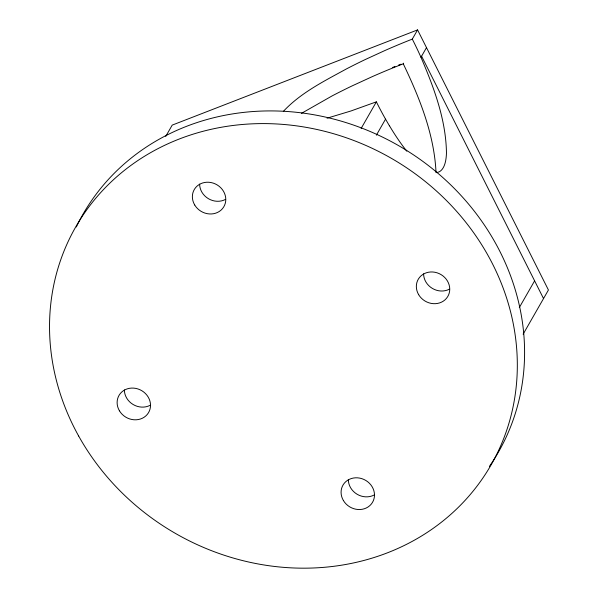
<?xml version="1.0" encoding="UTF-8"?>
<svg xmlns="http://www.w3.org/2000/svg" width="598" height="598" viewBox="0 0 598 598"><rect width="100%" height="100%" fill="white"/><g stroke="black" fill="none" stroke-linecap="round" stroke-linejoin="round"><path stroke-width="0.9" d="M165.736 136.419L172.209 125.109L417.576 29.9L548.433 290L523.123 334.2M361.125 128.465L376.374 101.847A143.43 49.462 68.8 0 0 385.546 119.144L389.44 125.834M283.355 111.378C300.884 92.615 324.445 80.992 346.676 68.785A164.353 41.486 -26.7 0 1 365.169 59.583L384.873 50.538A200.592 50.628 -26.7 0 1 412.291 39.117L417.576 29.9M301.474 113.351L332.047 95.942A163.441 41.255 -26.7 0 1 352.7 85.626L372.405 76.574A201.025 50.74 -26.7 0 1 403.261 63.814L403.635 63.164M376.366 135.17L385.546 119.144M436.443 172.65L438.797 171.992A65.66 22.642 68.8 0 0 445.996 158.702A69.772 24.062 68.8 0 0 446.459 153.058C446.011 119.645 433.946 87.659 420.97 57.281L426.494 47.631M519.303 307.559L534.612 280.828M392.355 67.544L394.957 66.535M398.432 65.182L401.034 64.173M376.374 101.847L350.906 110.989L327.076 118.187M421.59 56.197L543.53 298.566M403.269 63.814C419.632 97.997 434.283 134.378 436.032 172.65M76.312 226.956A239.357 216.401 29.8 0 1 399.412 146.099A239.357 216.401 29.8 0 1 489.426 466.373M449.322 289.208A17.095 15.458 29.8 0 1 432.309 288.378A17.095 15.458 29.8 0 1 423.593 273.809M374.056 495.047A17.095 15.458 29.8 0 1 357.051 494.217A17.095 15.458 29.8 0 1 348.335 479.656M150.091 405.317A17.095 15.458 29.8 0 1 133.085 404.487A17.095 15.458 29.8 0 1 124.369 389.926M225.356 199.478A17.095 15.458 29.8 0 1 208.343 198.648A17.095 15.458 29.8 0 1 199.627 184.087M412.299 39.117A143.43 49.462 68.8 0 1 420.97 57.281M406.812 151.204A127.344 43.916 68.8 0 1 389.462 125.767M78.644 435.994A239.357 216.401 29.8 0 0 483.692 476.815A239.357 216.401 29.8 0 0 287.952 124.847A239.357 216.401 29.8 0 0 78.644 435.994M418.675 294.709A17.095 15.458 29.8 0 0 447.61 296.772A17.095 15.458 29.8 0 0 432.847 271.993A17.095 15.458 29.8 0 0 418.675 294.709M343.416 500.556A17.095 15.458 29.8 0 0 372.345 502.619A17.095 15.458 29.8 0 0 357.582 477.832A17.095 15.458 29.8 0 0 343.416 500.556M119.451 410.826A17.095 15.458 29.8 0 0 148.386 412.889A17.095 15.458 29.8 0 0 133.616 388.109A17.095 15.458 29.8 0 0 119.451 410.826M194.709 204.987A17.095 15.458 29.8 0 0 223.645 207.05A17.095 15.458 29.8 0 0 208.881 182.263A17.095 15.458 29.8 0 0 194.709 204.987"/></g></svg>
